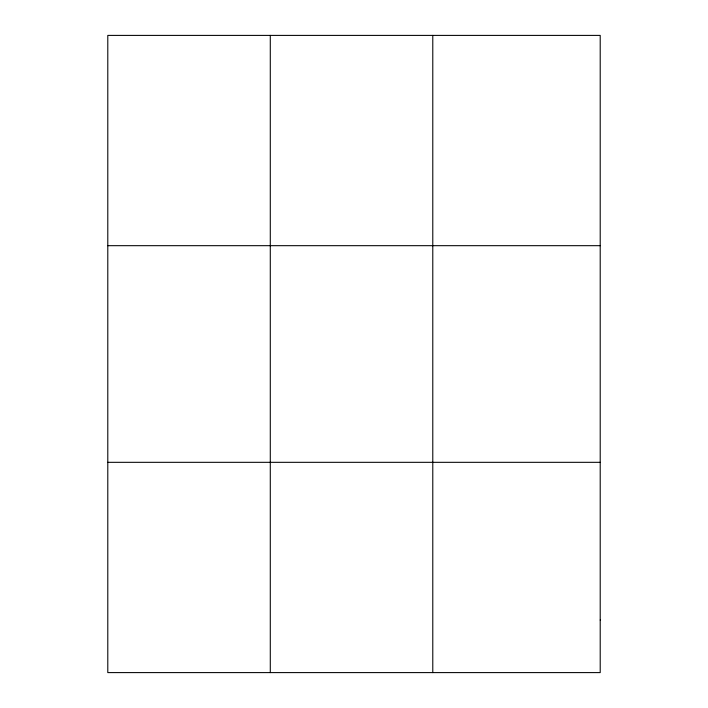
<?xml version="1.0" encoding="UTF-8"?>
<svg xmlns="http://www.w3.org/2000/svg" width="708" height="708" viewBox="0 0 708 708"><rect width="100%" height="100%" fill="white"/><g stroke="black" fill="none" stroke-linecap="round" stroke-linejoin="round"><path stroke-width="1.06" d="M270.288 35.4L270.288 672.6M432.783 35.4L432.783 672.6M107.793 245.676L600.207 245.676M107.793 462.324L600.207 462.324M600.207 620.031L600.207 672.6L107.793 672.6L107.793 35.4L600.207 35.4L600.207 620.031"/></g></svg>
